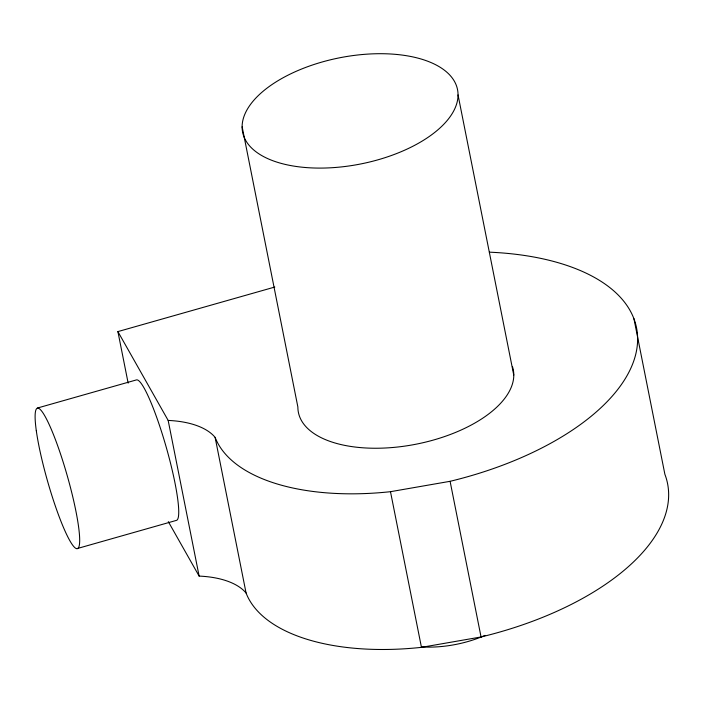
<?xml version="1.0" encoding="UTF-8"?>
<svg xmlns="http://www.w3.org/2000/svg" width="703" height="703" viewBox="0 0 703 703"><rect width="100%" height="100%" fill="white"/><g stroke="black" fill="none" stroke-linecap="round" stroke-linejoin="round"><path stroke-width="1.05" d="M128.148 383.126L117.902 331.596L274.82 287.035M37.373 408.048L136.487 379.901A73.024 10.211 74.1 0 1 166.251 447.275A73.024 10.211 74.1 0 1 176.409 520.387L77.295 548.533M117.902 331.596L168.166 420.429A81.592 40.317 -11.2 0 1 215.118 437.371A196.778 97.234 -11.2 0 0 390.49 491.687L450.096 481.309A231.946 114.615 -11.2 0 0 636.733 349.479A231.946 114.615 -11.2 0 0 489.367 252.166M168.316 521.644L199.125 576.091A81.592 40.317 -11.2 0 1 246.076 593.024A196.778 97.234 -11.2 0 0 421.457 647.349L481.054 636.971A231.946 114.615 -11.2 0 0 664.889 474.314L633.93 318.652M458.04 94.914A109.536 54.122 -11.2 0 1 295.901 166.426A109.536 54.122 -11.2 0 1 296.332 71.24A109.536 54.122 -11.2 0 1 458.04 94.914L513.761 375.103M450.096 481.309L481.054 636.971M390.49 491.687L421.457 647.349M242.148 126.804L297.87 406.993A109.536 54.122 -11.2 0 0 414.269 444.542A109.536 54.122 -11.2 0 0 512.408 366.491M215.118 437.371L246.076 593.024M168.166 420.429L199.125 576.091M485 635.389A73.024 36.081 -11.2 0 1 421.466 646.892M36.292 430.649A73.024 10.211 74.1 0 0 74.079 546.881A73.024 10.211 74.1 0 0 61.636 457.337A73.024 10.211 74.1 0 0 36.292 430.649"/></g></svg>
